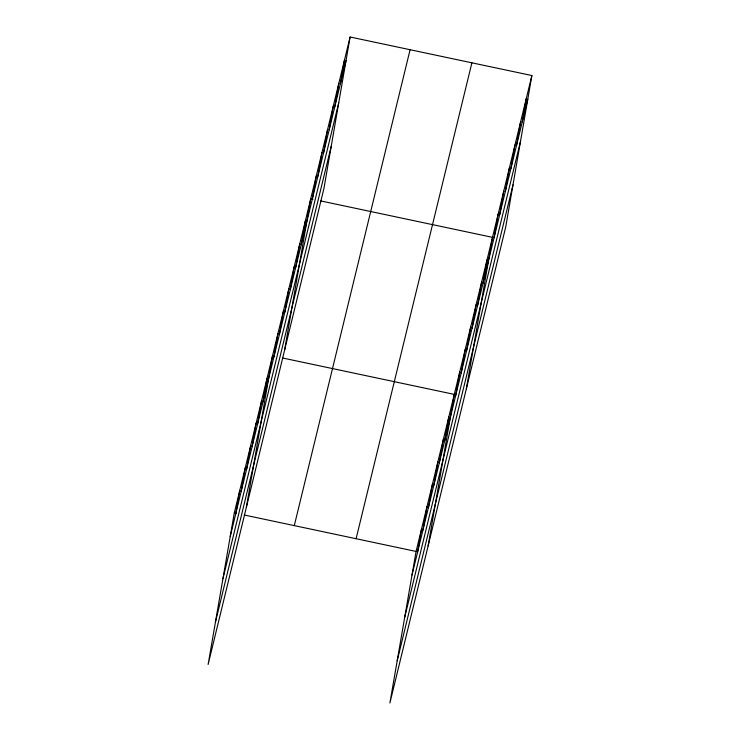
<?xml version="1.0" encoding="UTF-8"?>
<svg xmlns="http://www.w3.org/2000/svg" width="740" height="740" viewBox="0 0 740 740"><rect width="100%" height="100%" fill="white"/><g stroke="black" fill="none" stroke-linecap="round" stroke-linejoin="round"><path stroke-width="1.11" d="M350.103 37L234.303 512.903L208.125 664.465L323.917 188.561L350.103 37L531.875 75.535L505.698 227.097L389.897 703L416.084 551.439L531.875 75.535M235.681 514.069L239.76 490.472M241.138 491.638L245.218 468.032M246.605 469.206L250.675 445.6M252.062 446.766L256.142 423.16M257.52 424.335L261.599 400.729M262.978 401.894L267.057 378.288M246.337 507.418L272.514 355.857L274.734 356.329M273.893 357.022L277.972 333.416M279.359 334.591L283.429 310.985M284.817 312.151L288.896 288.554M290.274 289.719L294.354 266.113M295.732 267.279L299.811 243.682M301.189 244.847L305.269 221.242M284.548 350.362L310.726 198.81L312.946 199.282M312.271 199.301L316.35 175.695M317.904 176.185L321.974 152.579M323.528 153.069L327.598 129.463M329.152 129.953L333.222 106.347M334.776 106.838L338.846 83.232M340.4 83.722L344.47 60.116M417.462 552.614L421.541 529.008M422.919 530.173L426.999 506.567M428.377 507.742L432.456 484.136M433.844 485.301L437.914 461.695M439.301 462.87L443.371 439.264M444.759 440.43L448.838 416.833M428.118 545.954L454.295 394.392L282.514 357.975M455.674 395.558L459.753 371.961M461.131 373.127L465.21 349.521M466.589 350.686L470.668 327.089M472.055 328.255L476.125 304.649M477.513 305.824L481.592 282.218M482.97 283.383L487.049 259.777M466.329 388.907L492.507 237.346L320.725 200.929M494.052 237.836L498.131 214.23M499.676 214.72L503.755 191.114M505.3 191.605L509.379 167.999M510.924 168.489L515.003 144.883M516.548 145.373L520.627 121.767M522.172 122.257L526.251 98.651M230.223 536.509L346.024 60.606M222.934 578.736L338.726 102.832M215.414 622.238L331.215 146.335M294.289 525.622L410.089 49.719M356.097 538.72L471.889 62.817M412.004 575.045L527.796 99.142M404.706 617.271L520.507 141.368M397.195 660.774L512.996 184.871M234.303 512.903L236.523 513.375M244.302 515.021L416.084 551.439"/></g></svg>
